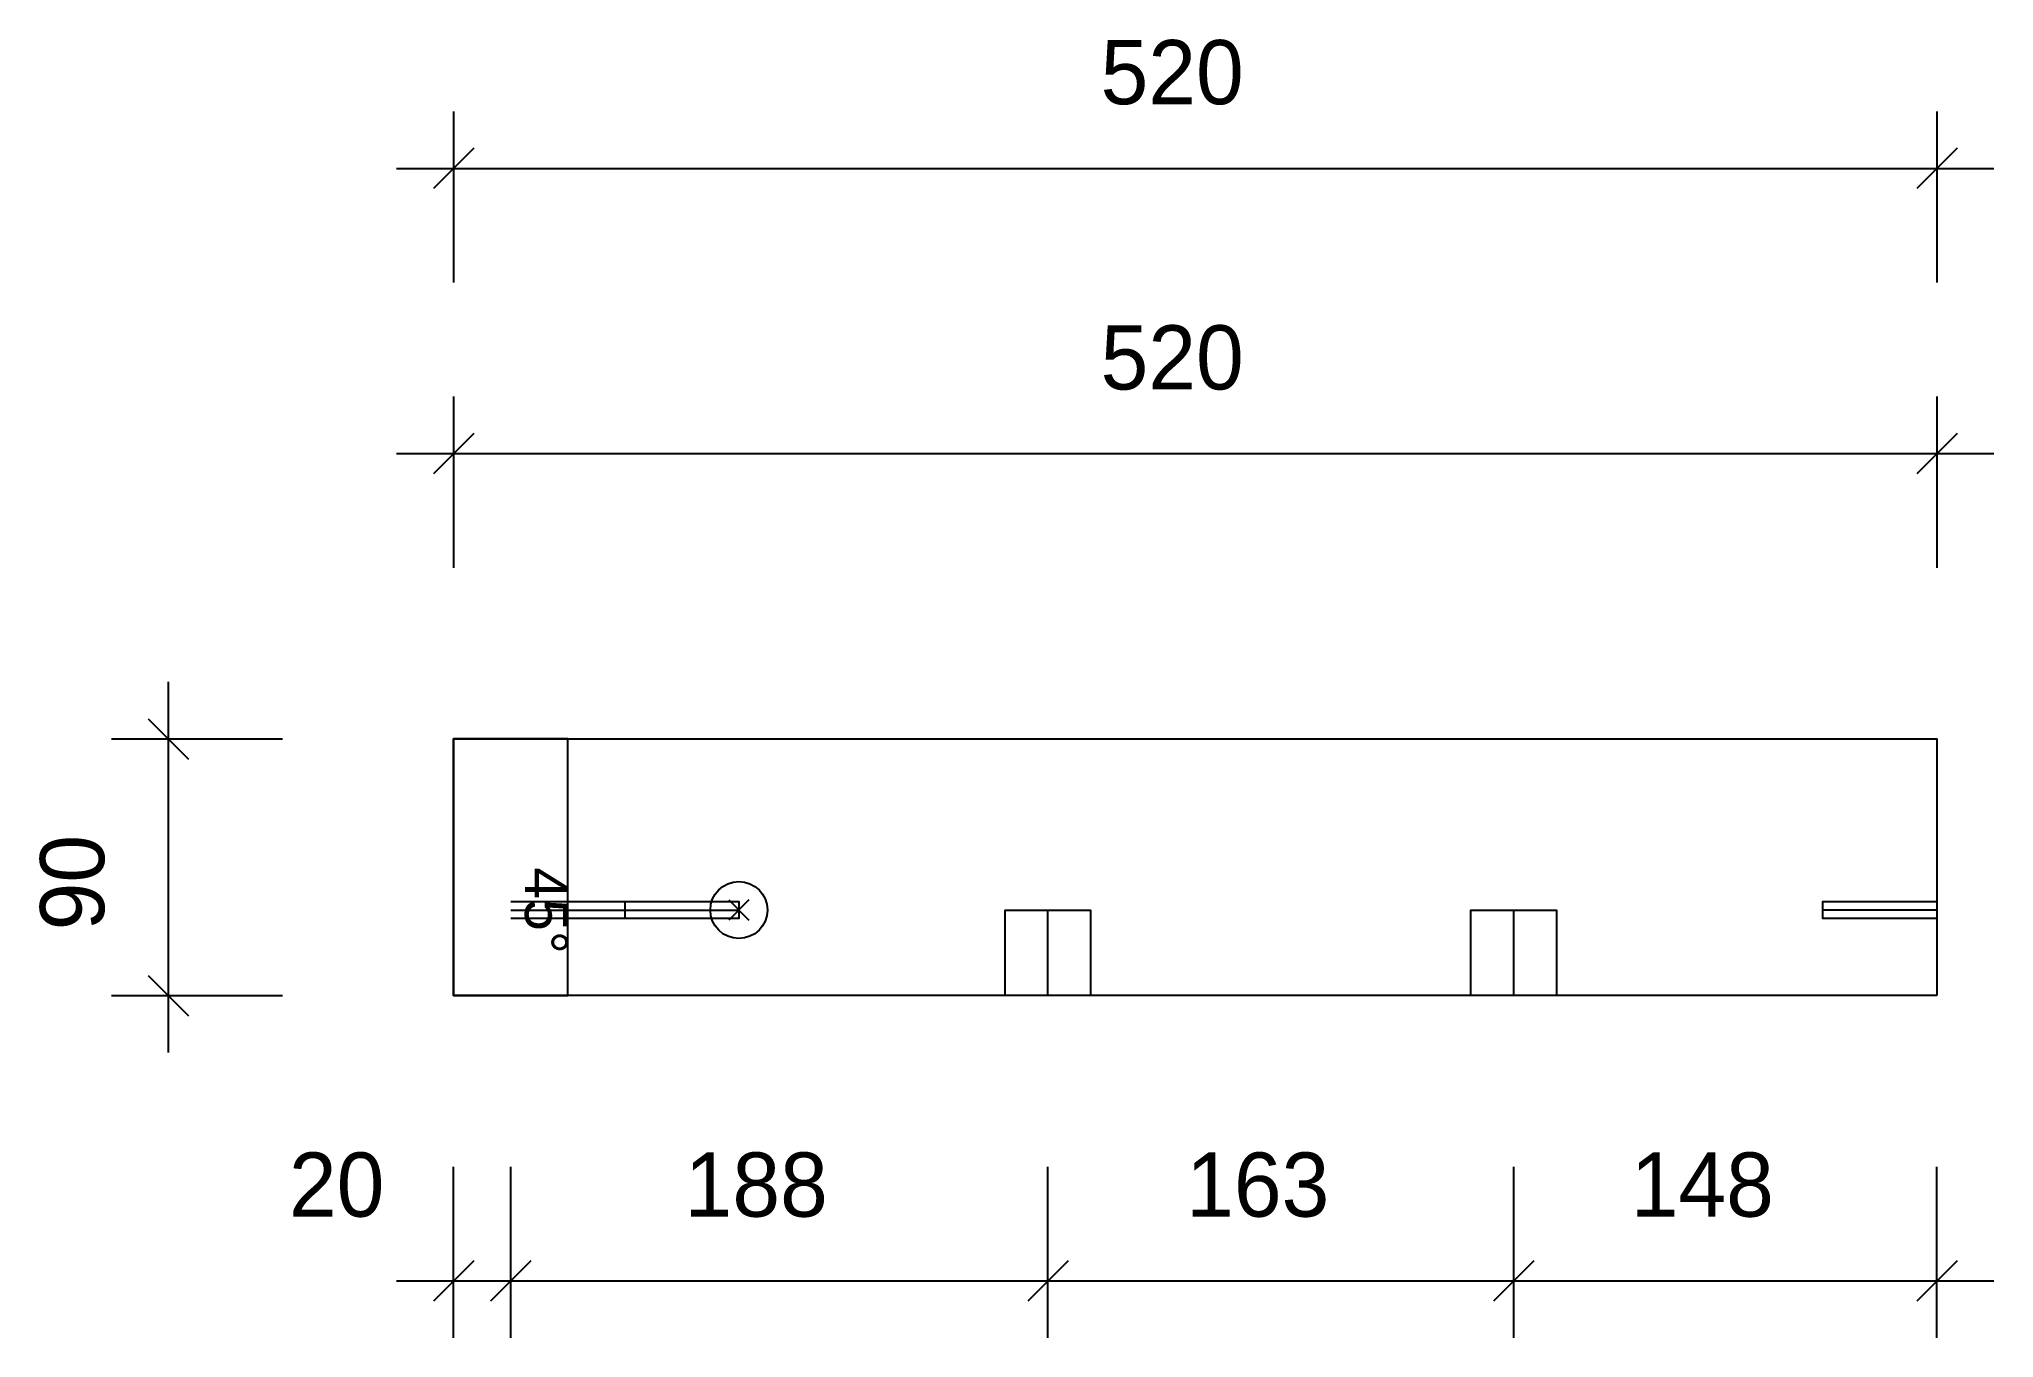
# Model space of a CAD drawing. Header units: millimetres. Extents: x -145 to 540, y -120 to 335.
import ezdxf
from ezdxf.enums import TextEntityAlignment as Align

# ---------------------------------------------------------------- set-up
doc = ezdxf.new("R2010")
doc.units = ezdxf.units.MM
for name, color, linetype in [('CONTOUR', 7, 'CONTINUOUS'), ('CUT_MITRE', 7, 'CONTINUOUS'), ('DIMLINES', 7, 'CONTINUOUS'), ('DIMLINESTEXT', 7, 'CONTINUOUS'), ('DRILLINGSOTHER', 7, 'CONTINUOUS'), ('DRILLINGSSIDE', 7, 'CONTINUOUS')]:
    doc.layers.add(name, color=color, linetype=linetype)

msp = doc.modelspace()

# ---------------------------------------------------------------- linework, layer by layer
at = {"layer": 'CONTOUR', "color": 0, "linetype": '0'}
msp.add_lwpolyline([(520.001, 0), (0, 0), (0, 90), (520.001, 90), (520.001, 0)], dxfattribs=at)
at = {"layer": 'CUT_MITRE', "color": 1, "linetype": '1'}
msp.add_lwpolyline([(40, 0), (40, 45), (40, 90), (0, 90), (0, 0), (40, 0)], dxfattribs=at)
at = {"layer": 'DIMLINES', "color": 0}
for p, q in [((0, 310), (0, 250)), ((520.001, 310), (520.001, 250)), ((7.071, 297.071), (-7.071, 282.929)), ((527.072, 297.071), (512.93, 282.929)), ((-20, 290), (540.001, 290)), ((0, 210), (0, 150)), ((520.001, 210), (520.001, 150)), ((7.071, 197.071), (-7.071, 182.929)), ((527.072, 197.071), (512.93, 182.929)), ((-20, 190), (540.001, 190)), ((-100, -20), (-100, 110)), ((-107.071, 97.071), (-92.929, 82.929)), ((-120, 90), (-60, 90)), ((-107.071, 7.071), (-92.929, -7.071)), ((-120, 0), (-60, 0)), ((0, -120), (0, -60)), ((20, -120), (20, -60)), ((208.334, -120), (208.334, -60)), ((371.667, -120), (371.667, -60)), ((520.001, -120), (520.001, -60)), ((7.071, -92.929), (-7.071, -107.071)), ((27.071, -92.929), (12.929, -107.071)), ((215.405, -92.929), (201.263, -107.071)), ((378.738, -92.929), (364.596, -107.071)), ((527.072, -92.929), (512.93, -107.071)), ((-20, -100), (540.001, -100))]:
    msp.add_line(p, q, dxfattribs=at)
at = {"layer": 'DRILLINGSOTHER', "color": 3}
for p, q in [((103.536, 33.536), (96.464, 26.464)), ((96.466, 33.536), (103.534, 26.464))]:
    msp.add_line(p, q, dxfattribs=at)
msp.add_circle((100, 30), 10, dxfattribs=at)
at = {"layer": 'DRILLINGSSIDE', "color": 3}
for p, q in [((20, 30), (60, 30)), ((20, 30), (100, 30)), ((208.334, 0), (208.334, 30)), ((371.667, 0), (371.667, 30)), ((520.001, 30), (480.001, 30))]:
    msp.add_line(p, q, dxfattribs=at)
at = {"layer": 'DRILLINGSSIDE', "color": 3, "linetype": '3'}
for points in [[(20, 33), (60, 33), (60, 27), (20, 27)], [(20, 33), (100, 33), (100, 27), (20, 27)], [(193.334, 0), (193.334, 30), (223.334, 30), (223.334, 0)], [(356.667, 0), (356.667, 30), (386.667, 30), (386.667, 0)], [(520.001, 27), (480.001, 27), (480.001, 33), (520.001, 33)]]:
    msp.add_lwpolyline(points, dxfattribs=at)

# ---------------------------------------------------------------- texts
at = {"layer": 'DIMLINESTEXT'}
for p in [(226.815, 335), (226.815, 235)]:
    msp.add_text('520', height=22.5, dxfattribs=at).set_placement(p, align=Align.TOP_LEFT)
for s, height, rotation, p in [('90', 22.5, 90, (-145, 22.876)), ('45°', 15, 270, (40, 45)), ('20', 22.5, -360, (-57.748, -55)), ('188', 22.5, -360, (80.981, -55)), ('163', 22.5, -360, (256.815, -55)), ('148', 22.5, -360, (412.648, -55))]:
    msp.add_text(s, height=height, rotation=rotation, dxfattribs=at).set_placement(p, align=Align.TOP_LEFT)

doc.saveas('drawing.dxf')
